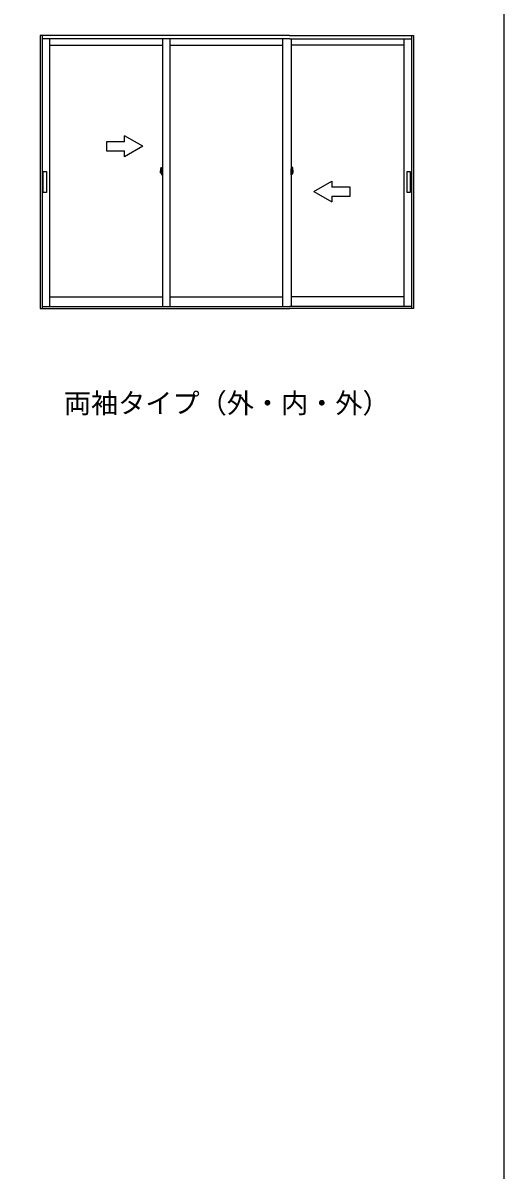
# Model space of a CAD drawing. Units: millimetres, scale not verified. Extents: x -525 to 525, y -782 to 777.
# Drawn here: x 365.5 to 525, y -402.3 to -22.1 of the extents above; entities that cross this region are included whole.
import ezdxf
from ezdxf.enums import TextEntityAlignment as Align

# ---------------------------------------------------------------- set-up
doc = ezdxf.new("R2010")
doc.units = ezdxf.units.MM
doc.header["$LTSCALE"] = 4
for name, color, linetype in [('0-1_USER1', 3, 'Continuous'), ('0-5_YKK_A1', 4, 'Continuous'), ('0-7_YKK_ZWAK', 7, 'Continuous')]:
    doc.layers.add(name, color=color, linetype=linetype)
doc.styles.add('ＭＳ ゴシック', font='')
doc.styles.get('ＭＳ ゴシック').set_extended_font_data('MS Gothic')

msp = doc.modelspace()

# ---------------------------------------------------------------- linework, layer by layer
at = {"layer": '0-5_YKK_A1'}
for p, q in [((453.926, -26.23), (371.18, -26.23)), ((371.18, -26.23), (371.18, -116.73)), ((453.926, -26.23), (371.18, -26.23)), ((371.18, -26.23), (371.18, -116.73)), ((371.88, -26.23), (371.88, -116.73)), ((371.88, -26.23), (371.88, -116.73)), ((453.926, -26.23), (495, -26.23)), ((453.926, -26.23), (495, -26.23)), ((494.3, -26.23), (494.3, -116.73)), ((494.3, -26.23), (494.3, -116.73)), ((495, -26.23), (495, -116.73)), ((495, -26.23), (495, -116.73)), ((454.006, -27.33), (371.88, -27.33)), ((454.006, -27.33), (371.88, -27.33)), ((374.355, -27.33), (374.355, -116.03)), ((374.355, -27.33), (374.355, -116.03)), ((374.355, -29.48), (411.805, -29.48)), ((374.355, -29.48), (411.805, -29.48)), ((411.805, -27.33), (411.805, -116.03)), ((411.805, -27.33), (411.805, -116.03)), ((414.205, -27.33), (414.205, -116.03)), ((414.205, -27.33), (414.205, -116.03)), ((414.205, -29.48), (451.655, -29.48)), ((414.205, -29.48), (451.655, -29.48)), ((451.655, -116.03), (451.655, -27.33)), ((451.655, -116.03), (451.655, -27.33)), ((454.006, -27.33), (494.3, -27.33)), ((454.006, -27.33), (494.3, -27.33)), ((454.375, -27.33), (454.375, -116.03)), ((454.375, -27.33), (454.375, -116.03)), ((491.825, -29.48), (454.375, -29.48)), ((491.825, -29.48), (456.806, -29.48)), ((491.825, -27.33), (491.825, -116.03)), ((491.825, -27.33), (491.825, -116.03)), ((491.825, -27.33), (491.825, -116.03)), ((491.825, -27.33), (491.825, -116.03)), ((399.212, -61.469), (399.212, -59.505)), ((405.212, -62.969), (399.212, -59.505)), ((399.212, -61.469), (393.212, -61.469)), ((405.212, -62.969), (399.212, -66.433)), ((399.212, -66.433), (399.212, -64.469)), ((411.633, -71.48), (411.063, -71.48)), ((411.633, -71.48), (411.063, -71.48)), ((411.117, -71.48), (411.573, -71.48)), ((411.117, -71.48), (411.573, -71.48)), ((411.13, -71.719), (411.13, -71.115)), ((411.13, -71.719), (411.13, -71.115)), ((411.447, -71.742), (411.142, -71.732)), ((411.447, -71.742), (411.142, -71.732)), ((411.211, -69.989), (411.442, -69.981)), ((411.211, -69.989), (411.442, -69.981)), ((411.304, -71.961), (411.38, -71.961)), ((411.304, -71.961), (411.38, -71.961)), ((411.305, -71.961), (411.305, -71.925)), ((411.305, -71.961), (411.305, -71.925)), ((411.38, -71.912), (411.318, -71.912)), ((411.38, -71.912), (411.318, -71.912)), ((411.398, -71.48), (411.88, -71.48)), ((411.398, -71.48), (411.88, -71.48)), ((411.405, -71.887), (411.405, -71.741)), ((411.405, -71.887), (411.405, -71.741)), ((411.455, -71.735), (411.455, -69.988)), ((411.455, -71.735), (411.455, -69.988)), ((411.455, -71.106), (411.455, -71.886)), ((411.455, -71.106), (411.455, -71.886)), ((411.455, -71.23), (411.48, -71.23)), ((411.455, -71.23), (411.48, -71.23)), ((411.471, -70.97), (411.471, -70.98)), ((411.471, -70.97), (411.471, -70.98)), ((411.471, -71.915), (411.471, -71.905)), ((411.471, -71.915), (411.471, -71.905)), ((411.478, -70.963), (411.483, -70.963)), ((411.478, -70.963), (411.483, -70.963)), ((411.478, -70.988), (411.483, -70.988)), ((411.478, -70.988), (411.483, -70.988)), ((411.478, -71.898), (411.483, -71.898)), ((411.478, -71.898), (411.483, -71.898)), ((411.478, -71.923), (411.483, -71.923)), ((411.478, -71.923), (411.483, -71.923)), ((411.48, -71.088), (411.497, -70.472)), ((411.48, -71.088), (411.497, -70.472)), ((411.48, -71.088), (411.58, -71.088)), ((411.48, -71.088), (411.58, -71.088)), ((411.58, -71.092), (411.48, -71.096)), ((411.58, -71.092), (411.48, -71.096)), ((411.48, -71.79), (411.48, -71.096)), ((411.48, -71.79), (411.48, -71.096)), ((411.58, -71.793), (411.48, -71.79)), ((411.58, -71.793), (411.48, -71.79)), ((411.48, -71.798), (411.58, -71.798)), ((411.48, -71.798), (411.497, -72.413)), ((411.48, -71.798), (411.58, -71.798)), ((411.48, -71.798), (411.497, -72.413)), ((411.505, -71.095), (411.505, -71.088)), ((411.505, -71.095), (411.505, -71.088)), ((411.505, -71.79), (411.505, -71.798)), ((411.505, -71.79), (411.505, -71.798)), ((411.509, -70.46), (411.58, -70.458)), ((411.509, -70.46), (411.58, -70.458)), ((411.558, -71.512), (411.558, -71.458)), ((411.558, -71.512), (411.558, -71.458)), ((411.564, -71.48), (411.592, -71.48)), ((411.564, -71.48), (411.592, -71.48)), ((411.58, -70.45), (411.805, -70.443)), ((411.58, -70.45), (411.805, -70.443)), ((411.58, -70.45), (411.58, -71.092)), ((411.58, -70.45), (411.58, -71.092)), ((411.805, -71.013), (411.58, -71.009)), ((411.805, -71.013), (411.58, -71.009)), ((411.805, -71.088), (411.58, -71.092)), ((411.805, -71.088), (411.58, -71.092)), ((411.58, -71.485), (411.58, -71.475)), ((411.58, -71.485), (411.58, -71.475)), ((411.58, -72.435), (411.58, -71.793)), ((411.58, -72.435), (411.58, -71.793)), ((411.593, -71.468), (411.588, -71.468)), ((411.593, -71.468), (411.588, -71.468)), ((411.588, -71.493), (411.593, -71.493)), ((411.588, -71.493), (411.593, -71.493)), ((411.593, -71.744), (411.593, -71.119)), ((411.593, -71.744), (411.593, -71.119)), ((411.605, -71.107), (411.78, -71.101)), ((411.605, -71.107), (411.78, -71.101)), ((411.605, -71.756), (411.78, -71.762)), ((411.605, -71.756), (411.78, -71.762)), ((411.793, -71.75), (411.793, -71.113)), ((411.793, -71.75), (411.793, -71.113)), ((411.805, -71.438), (411.793, -71.438)), ((411.805, -71.438), (411.793, -71.438)), ((411.805, -71.55), (411.793, -71.55)), ((411.805, -71.55), (411.793, -71.55)), ((411.805, -72.443), (411.805, -70.443)), ((411.805, -72.443), (411.805, -70.443)), ((454.782, -71.48), (454.3, -71.48)), ((454.782, -71.48), (454.3, -71.48)), ((454.6, -70.45), (454.375, -70.443)), ((454.375, -72.443), (454.375, -70.443)), ((454.6, -70.45), (454.375, -70.443)), ((454.375, -72.443), (454.375, -70.443)), ((454.375, -71.013), (454.6, -71.009)), ((454.375, -71.013), (454.6, -71.009)), ((454.375, -71.088), (454.6, -71.092)), ((454.375, -71.088), (454.6, -71.092)), ((454.375, -71.438), (454.388, -71.438)), ((454.375, -71.438), (454.388, -71.438)), ((454.375, -71.55), (454.388, -71.55)), ((454.375, -71.55), (454.388, -71.55)), ((454.388, -71.75), (454.388, -71.113)), ((454.388, -71.75), (454.388, -71.113)), ((454.575, -71.107), (454.4, -71.101)), ((454.575, -71.107), (454.4, -71.101)), ((454.575, -71.756), (454.4, -71.762)), ((454.575, -71.756), (454.4, -71.762)), ((454.547, -71.48), (455.117, -71.48)), ((454.547, -71.48), (455.117, -71.48)), ((454.588, -71.744), (454.588, -71.119)), ((454.588, -71.744), (454.588, -71.119)), ((454.588, -71.468), (454.593, -71.468)), ((454.588, -71.468), (454.593, -71.468)), ((454.616, -71.48), (454.588, -71.48)), ((454.616, -71.48), (454.588, -71.48)), ((454.593, -71.493), (454.588, -71.493)), ((454.593, -71.493), (454.588, -71.493)), ((454.6, -70.45), (454.6, -71.092)), ((454.6, -70.45), (454.6, -71.092)), ((454.671, -70.46), (454.6, -70.458)), ((454.671, -70.46), (454.6, -70.458)), ((454.7, -71.088), (454.6, -71.088)), ((454.7, -71.088), (454.6, -71.088)), ((454.6, -71.092), (454.7, -71.096)), ((454.6, -71.092), (454.7, -71.096)), ((454.6, -71.485), (454.6, -71.475)), ((454.6, -71.485), (454.6, -71.475)), ((454.6, -71.793), (454.7, -71.79)), ((454.6, -71.793), (454.7, -71.79)), ((454.6, -72.435), (454.6, -71.793)), ((454.6, -72.435), (454.6, -71.793)), ((454.7, -71.798), (454.6, -71.798)), ((454.7, -71.798), (454.6, -71.798)), ((455.063, -71.48), (454.607, -71.48)), ((455.063, -71.48), (454.607, -71.48)), ((454.623, -71.512), (454.623, -71.458)), ((454.623, -71.512), (454.623, -71.458)), ((454.675, -71.095), (454.675, -71.088)), ((454.675, -71.095), (454.675, -71.088)), ((454.675, -71.79), (454.675, -71.798)), ((454.675, -71.79), (454.675, -71.798)), ((454.7, -71.088), (454.683, -70.472)), ((454.7, -71.088), (454.683, -70.472)), ((454.7, -71.798), (454.683, -72.413)), ((454.7, -71.798), (454.683, -72.413)), ((454.702, -70.963), (454.697, -70.963)), ((454.702, -70.963), (454.697, -70.963)), ((454.702, -70.988), (454.697, -70.988)), ((454.702, -70.988), (454.697, -70.988)), ((454.702, -71.898), (454.697, -71.898)), ((454.702, -71.898), (454.697, -71.898)), ((454.702, -71.923), (454.697, -71.923)), ((454.702, -71.923), (454.697, -71.923)), ((454.7, -71.79), (454.7, -71.096)), ((454.7, -71.79), (454.7, -71.096)), ((454.725, -71.23), (454.7, -71.23)), ((454.725, -71.23), (454.7, -71.23)), ((454.709, -70.97), (454.71, -70.98)), ((454.709, -70.97), (454.71, -70.98)), ((454.709, -71.915), (454.71, -71.905)), ((454.709, -71.915), (454.71, -71.905)), ((454.725, -71.735), (454.725, -69.988)), ((454.725, -71.735), (454.725, -69.988)), ((454.725, -71.106), (454.725, -71.886)), ((454.725, -71.106), (454.725, -71.886)), ((454.733, -71.742), (455.038, -71.732)), ((454.733, -71.742), (455.038, -71.732)), ((454.969, -69.989), (454.738, -69.981)), ((454.969, -69.989), (454.738, -69.981)), ((454.775, -71.887), (454.775, -71.741)), ((454.775, -71.887), (454.775, -71.741)), ((454.8, -71.912), (454.863, -71.912)), ((454.8, -71.912), (454.863, -71.912)), ((454.876, -71.961), (454.8, -71.961)), ((454.876, -71.961), (454.8, -71.961)), ((454.875, -71.961), (454.875, -71.925)), ((454.875, -71.961), (454.875, -71.925)), ((455.05, -71.719), (455.05, -71.115)), ((455.05, -71.719), (455.05, -71.115)), ((411.509, -72.425), (411.58, -72.428)), ((411.509, -72.425), (411.58, -72.428)), ((411.58, -72.435), (411.805, -72.443)), ((411.58, -72.435), (411.805, -72.443)), ((454.6, -72.435), (454.375, -72.443)), ((454.6, -72.435), (454.375, -72.443)), ((454.671, -72.425), (454.6, -72.428)), ((454.671, -72.425), (454.6, -72.428)), ((461.937, -77.969), (467.937, -74.505)), ((467.937, -74.505), (467.937, -76.469)), ((461.937, -77.969), (467.937, -81.433)), ((473.937, -76.469), (467.937, -76.469)), ((467.937, -79.469), (467.937, -81.433)), ((467.937, -79.469), (473.937, -79.469)), ((473.937, -79.469), (473.937, -76.469)), ((374.355, -112.905), (411.805, -112.905)), ((374.355, -112.905), (411.805, -112.905)), ((414.205, -112.905), (451.655, -112.905)), ((414.205, -112.905), (451.655, -112.905)), ((491.825, -112.905), (454.375, -112.905)), ((491.825, -112.905), (454.375, -112.905)), ((371.18, -116.73), (454.006, -116.73)), ((371.18, -116.73), (454.006, -116.73)), ((371.88, -116.03), (454.006, -116.03)), ((371.88, -116.03), (454.006, -116.03)), ((494.3, -116.03), (454.006, -116.03)), ((494.3, -116.03), (454.006, -116.03)), ((495, -116.73), (454.006, -116.73)), ((495, -116.73), (454.006, -116.73))]:
    msp.add_line(p, q, dxfattribs=at)
for points in [[(393.212, -61.469), (393.212, -64.469), (399.212, -64.469)], [(411.455, -71.23), (411.455, -71.73), (411.48, -71.73)], [(411.455, -71.23), (411.455, -71.73), (411.48, -71.73)], [(454.725, -71.23), (454.725, -71.73), (454.7, -71.73)], [(454.725, -71.23), (454.725, -71.73), (454.7, -71.73)]]:
    msp.add_lwpolyline(points, dxfattribs=at)
for points in [[(373.267, -78.342), (372.267, -78.342), (372.267, -71.342), (373.267, -71.342)], [(493.913, -78.342), (492.913, -78.342), (492.913, -71.342), (493.913, -71.342)]]:
    msp.add_lwpolyline(points, close=True, dxfattribs=at)
for centre in [(411.558, -71.48), (411.558, -71.48), (454.623, -71.48), (454.623, -71.48)]:
    msp.add_circle(centre, 0.0187, dxfattribs=at)
for centre, radius, start, end in [((419.755, -71.124), 8.625, 172.48051, 179.94208), ((419.755, -71.124), 8.625, 172.48051, 179.94208), ((411.143, -71.719), 0.0125, 180, 268), ((411.143, -71.719), 0.0125, 180, 268), ((411.212, -69.996), 0.0075, 92, 172.48051), ((411.212, -69.996), 0.0075, 92, 172.48051), ((411.986, -71.58), 0.781, 191.38244, 209.20035), ((411.986, -71.58), 0.781, 191.38244, 209.20035), ((411.986, -71.53), 0.781, 195.22882, 209.70865), ((411.986, -71.53), 0.781, 195.22882, 209.70865), ((411.318, -71.925), 0.0125, 90, 180), ((411.318, -71.925), 0.0125, 90, 180), ((411.38, -71.886), 0.075, 270, 0), ((411.38, -71.886), 0.075, 270, 0), ((411.38, -71.887), 0.025, 270, 0), ((411.38, -71.887), 0.025, 270, 0), ((411.443, -69.993), 0.0125, 0, 92), ((411.443, -69.993), 0.0125, 0, 92), ((411.448, -71.735), 0.0075, 268, 0), ((411.448, -71.735), 0.0075, 268, 0), ((411.478, -70.97), 0.0075, 90, 178.40155), ((411.478, -70.97), 0.0075, 90, 178.40155), ((411.478, -70.98), 0.0075, 178.40155, 270), ((411.478, -70.98), 0.0075, 178.40155, 270), ((411.478, -71.905), 0.0075, 90, 181.59845), ((411.478, -71.905), 0.0075, 90, 181.59845), ((411.478, -71.915), 0.0075, 181.59845, 270), ((411.478, -71.915), 0.0075, 181.59845, 270), ((411.51, -70.473), 0.0125, 92, 178.40155), ((411.51, -70.473), 0.0125, 92, 178.40155), ((411.588, -71.475), 0.0075, 90, 180), ((411.588, -71.475), 0.0075, 90, 180), ((411.588, -71.485), 0.0075, 180, 270), ((411.588, -71.485), 0.0075, 180, 270), ((411.605, -71.119), 0.0125, 92, 180), ((411.605, -71.119), 0.0125, 92, 180), ((411.605, -71.744), 0.0125, 180, 268), ((411.605, -71.744), 0.0125, 180, 268), ((411.78, -71.113), 0.0125, 0, 92), ((411.78, -71.113), 0.0125, 0, 92), ((411.78, -71.75), 0.0125, 268, 0), ((411.78, -71.75), 0.0125, 268, 0), ((454.4, -71.113), 0.0125, 88, 180), ((454.4, -71.113), 0.0125, 88, 180), ((454.4, -71.75), 0.0125, 180, 272), ((454.4, -71.75), 0.0125, 180, 272), ((454.575, -71.119), 0.0125, 0, 88), ((454.575, -71.119), 0.0125, 0, 88), ((454.575, -71.744), 0.0125, 272, 0), ((454.575, -71.744), 0.0125, 272, 0), ((454.593, -71.475), 0.0075, 0, 90), ((454.593, -71.475), 0.0075, 0, 90), ((454.593, -71.485), 0.0075, 270, 0), ((454.593, -71.485), 0.0075, 270, 0), ((454.67, -70.473), 0.0125, 1.59845, 88), ((454.67, -70.473), 0.0125, 1.59845, 88), ((454.702, -70.97), 0.0075, 1.59845, 90), ((454.702, -70.97), 0.0075, 1.59845, 90), ((454.702, -70.98), 0.0075, 270, 1.59845), ((454.702, -70.98), 0.0075, 270, 1.59845), ((454.702, -71.905), 0.0075, 358.40155, 90), ((454.702, -71.905), 0.0075, 358.40155, 90), ((454.702, -71.915), 0.0075, 270, 358.40155), ((454.702, -71.915), 0.0075, 270, 358.40155), ((454.8, -71.886), 0.075, 180, 270), ((454.8, -71.886), 0.075, 180, 270), ((454.733, -71.735), 0.0075, 180, 272), ((454.733, -71.735), 0.0075, 180, 272), ((454.8, -71.887), 0.025, 180, 270), ((454.8, -71.887), 0.025, 180, 270), ((454.863, -71.925), 0.0125, 0, 90), ((454.863, -71.925), 0.0125, 0, 90), ((454.194, -71.53), 0.781, 330.29135, 344.77118), ((454.194, -71.53), 0.781, 330.29135, 344.77118), ((454.194, -71.58), 0.781, 330.79965, 348.61756), ((454.194, -71.58), 0.781, 330.79965, 348.61756), ((454.968, -69.996), 0.0075, 7.51949, 88), ((454.968, -69.996), 0.0075, 7.51949, 88), ((446.425, -71.124), 8.625, 0.05792, 7.51949), ((446.425, -71.124), 8.625, 0.05792, 7.51949), ((455.038, -71.719), 0.0125, 272, 0), ((455.038, -71.719), 0.0125, 272, 0), ((494.588, -69.993), 0.0125, 88, 180), ((494.588, -69.993), 0.0125, 88, 180), ((411.51, -72.413), 0.0125, 181.59845, 268), ((411.51, -72.413), 0.0125, 181.59845, 268), ((454.67, -72.413), 0.0125, 272, 358.40155), ((454.67, -72.413), 0.0125, 272, 358.40155)]:
    msp.add_arc(centre, radius, start, end, dxfattribs=at)
at = {"layer": '0-7_YKK_ZWAK'}
msp.add_lwpolyline([(-525, -782.5), (525, -782.5), (525, 747.5)], dxfattribs=at)

# ---------------------------------------------------------------- texts
at = {"layer": '0-1_USER1', "style": 'ＭＳ ゴシック'}
msp.add_text('両袖タイプ（外・内・外）', height=6.598, dxfattribs=at).set_placement((379.08, -153.375), align=Align.BOTTOM_LEFT)

doc.saveas('drawing.dxf')
